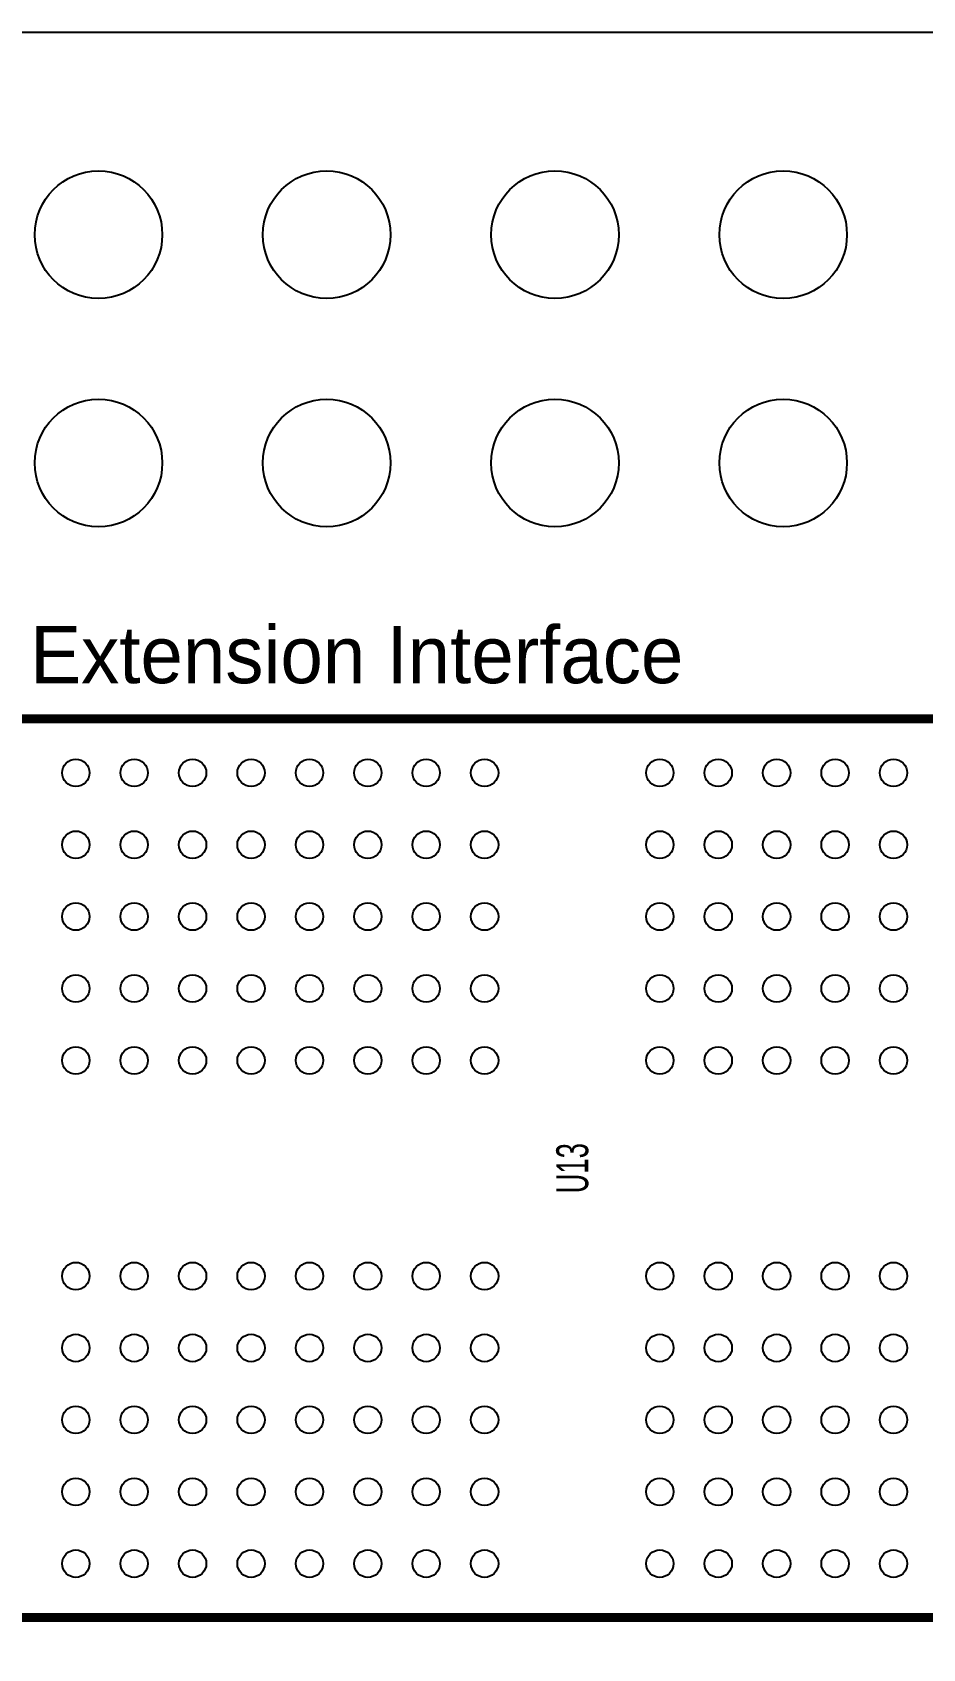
# Model space of a CAD drawing. Extents: x -9 to 288, y -8 to 181.
# Drawn here: x 35.57 to 45.48, y 38.01 to 56 of the extents above; entities that cross this region are included whole.
import ezdxf
from ezdxf.enums import TextEntityAlignment as Align

# ---------------------------------------------------------------- set-up
doc = ezdxf.new("R2010")
doc.units = 0
for name, color, linetype in [('BOARD_GEOMETRY_OUTLINE', 3, 'CONTINUOUS'), ('BOARD_GEOMETRY_SILKSCREEN_TOP', 1, 'CONTINUOUS'), ('PACKAGE_GEOMETRY_SILKSCREEN_TOP', 4, 'CONTINUOUS'), ('PIN_TOP', 5, 'CONTINUOUS'), ('REF_DES_SILKSCREEN_TOP', 6, 'CONTINUOUS')]:
    doc.layers.add(name, color=color, linetype=linetype)

msp = doc.modelspace()

# ---------------------------------------------------------------- linework, layer by layer
at = {"layer": 'BOARD_GEOMETRY_OUTLINE'}
msp.add_lwpolyline([(2.999994, 55.99999), (82.000014, 55.99999, -0.414214), (85.000008, 52.999996), (85.000008, 2.999994, -0.414214), (82.000014, 0), (2.999994, 0, -0.414214), (0, 2.999994), (0, 52.999996, -0.414214)], format="xyb", close=True, dxfattribs=at)
at = {"layer": 'PACKAGE_GEOMETRY_SILKSCREEN_TOP', "const_width": 0.100101}
msp.add_lwpolyline([(34.327897, 38.359817), (34.327897, 48.359797), (48.82769, 48.359797), (48.82769, 38.359817)], close=True, dxfattribs=at)
at = {"layer": 'PACKAGE_GEOMETRY_SILKSCREEN_TOP'}
msp.add_lwpolyline([(48.82769, 38.359817), (48.82769, 48.359797), (34.327897, 48.359797), (34.327897, 38.359817)], close=True, dxfattribs=at)
at = {"layer": 'PIN_TOP'}
for centre, radius in [((36.305216, 53.748191), 0.71), ((38.845216, 53.748191), 0.71), ((41.385216, 53.748191), 0.71), ((43.925216, 53.748191), 0.71), ((36.305216, 51.208191), 0.71), ((38.845216, 51.208191), 0.71), ((41.385216, 51.208191), 0.71), ((43.925216, 51.208191), 0.71), ((36.052785, 47.759798), 0.1524), ((36.702797, 47.759798), 0.1524), ((37.352783, 47.759798), 0.1524), ((38.002794, 47.759798), 0.1524), ((38.652704, 47.759798), 0.1524), ((39.30269, 47.759798), 0.1524), ((39.952701, 47.759798), 0.1524), ((40.602687, 47.759798), 0.1524), ((42.552899, 47.759798), 0.1524), ((43.202885, 47.759798), 0.1524), ((43.852897, 47.759798), 0.1524), ((44.502883, 47.759798), 0.1524), ((45.152793, 47.759798), 0.1524), ((36.052785, 46.959698), 0.1524), ((36.702797, 46.959698), 0.1524), ((37.352783, 46.959698), 0.1524), ((38.002794, 46.959698), 0.1524), ((38.652704, 46.959698), 0.1524), ((39.30269, 46.959698), 0.1524), ((39.952701, 46.959698), 0.1524), ((40.602687, 46.959698), 0.1524), ((42.552899, 46.959698), 0.1524), ((43.202885, 46.959698), 0.1524), ((43.852897, 46.959698), 0.1524), ((44.502883, 46.959698), 0.1524), ((45.152793, 46.959698), 0.1524), ((36.052785, 46.159903), 0.1524), ((36.702797, 46.159903), 0.1524), ((37.352783, 46.159903), 0.1524), ((38.002794, 46.159903), 0.1524), ((38.652704, 46.159903), 0.1524), ((39.30269, 46.159903), 0.1524), ((39.952701, 46.159903), 0.1524), ((40.602687, 46.159903), 0.1524), ((42.552899, 46.159903), 0.1524), ((43.202885, 46.159903), 0.1524), ((43.852897, 46.159903), 0.1524), ((44.502883, 46.159903), 0.1524), ((45.152793, 46.159903), 0.1524), ((36.052785, 45.359803), 0.1524), ((36.702797, 45.359803), 0.1524), ((37.352783, 45.359803), 0.1524), ((38.002794, 45.359803), 0.1524), ((38.652704, 45.359803), 0.1524), ((39.30269, 45.359803), 0.1524), ((39.952701, 45.359803), 0.1524), ((40.602687, 45.359803), 0.1524), ((42.552899, 45.359803), 0.1524), ((43.202885, 45.359803), 0.1524), ((43.852897, 45.359803), 0.1524), ((44.502883, 45.359803), 0.1524), ((45.152793, 45.359803), 0.1524), ((36.052785, 44.559703), 0.1524), ((36.702797, 44.559703), 0.1524), ((37.352783, 44.559703), 0.1524), ((38.002794, 44.559703), 0.1524), ((38.652704, 44.559703), 0.1524), ((39.30269, 44.559703), 0.1524), ((39.952701, 44.559703), 0.1524), ((40.602687, 44.559703), 0.1524), ((42.552899, 44.559703), 0.1524), ((43.202885, 44.559703), 0.1524), ((43.852897, 44.559703), 0.1524), ((44.502883, 44.559703), 0.1524), ((45.152793, 44.559703), 0.1524), ((36.052785, 42.159911), 0.1524), ((36.702797, 42.159911), 0.1524), ((37.352783, 42.159911), 0.1524), ((38.002794, 42.159911), 0.1524), ((38.652704, 42.159911), 0.1524), ((39.30269, 42.159911), 0.1524), ((39.952701, 42.159911), 0.1524), ((40.602687, 42.159911), 0.1524), ((42.552899, 42.159911), 0.1524), ((43.202885, 42.159911), 0.1524), ((43.852897, 42.159911), 0.1524), ((44.502883, 42.159911), 0.1524), ((45.152793, 42.159911), 0.1524), ((36.052785, 41.359811), 0.1524), ((36.702797, 41.359811), 0.1524), ((37.352783, 41.359811), 0.1524), ((38.002794, 41.359811), 0.1524), ((38.652704, 41.359811), 0.1524), ((39.30269, 41.359811), 0.1524), ((39.952701, 41.359811), 0.1524), ((40.602687, 41.359811), 0.1524), ((42.552899, 41.359811), 0.1524), ((43.202885, 41.359811), 0.1524), ((43.852897, 41.359811), 0.1524), ((44.502883, 41.359811), 0.1524), ((45.152793, 41.359811), 0.1524), ((36.052785, 40.559711), 0.1524), ((36.702797, 40.559711), 0.1524), ((37.352783, 40.559711), 0.1524), ((38.002794, 40.559711), 0.1524), ((38.652704, 40.559711), 0.1524), ((39.30269, 40.559711), 0.1524), ((39.952701, 40.559711), 0.1524), ((40.602687, 40.559711), 0.1524), ((42.552899, 40.559711), 0.1524), ((43.202885, 40.559711), 0.1524), ((43.852897, 40.559711), 0.1524), ((44.502883, 40.559711), 0.1524), ((45.152793, 40.559711), 0.1524), ((36.052785, 39.759915), 0.1524), ((36.702797, 39.759915), 0.1524), ((37.352783, 39.759915), 0.1524), ((38.002794, 39.759915), 0.1524), ((38.652704, 39.759915), 0.1524), ((39.30269, 39.759915), 0.1524), ((39.952701, 39.759915), 0.1524), ((40.602687, 39.759915), 0.1524), ((42.552899, 39.759915), 0.1524), ((43.202885, 39.759915), 0.1524), ((43.852897, 39.759915), 0.1524), ((44.502883, 39.759915), 0.1524), ((45.152793, 39.759915), 0.1524), ((36.052785, 38.959815), 0.1524), ((36.702797, 38.959815), 0.1524), ((37.352783, 38.959815), 0.1524), ((38.002794, 38.959815), 0.1524), ((38.652704, 38.959815), 0.1524), ((39.30269, 38.959815), 0.1524), ((39.952701, 38.959815), 0.1524), ((40.602687, 38.959815), 0.1524), ((42.552899, 38.959815), 0.1524), ((43.202885, 38.959815), 0.1524), ((43.852897, 38.959815), 0.1524), ((44.502883, 38.959815), 0.1524), ((45.152793, 38.959815), 0.1524)]:
    msp.add_circle(centre, radius, dxfattribs=at)

# ---------------------------------------------------------------- texts
at = {"layer": 'BOARD_GEOMETRY_SILKSCREEN_TOP'}
msp.add_text('Extension Interface', height=0.635, dxfattribs=at).set_placement((35.545293, 48.757307))
at = {"layer": 'REF_DES_SILKSCREEN_TOP', "width": 0.642857}
msp.add_text('U13', height=0.3556, rotation=90, dxfattribs=at).set_placement((41.755593, 43.359807), align=Align.CENTER)

doc.saveas('drawing.dxf')
